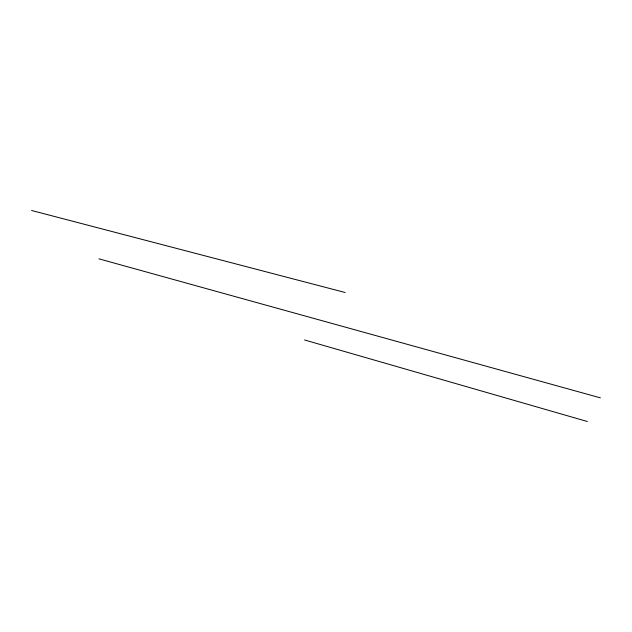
<?xml version="1.0" encoding="UTF-8"?>
<svg xmlns="http://www.w3.org/2000/svg" width="632" height="632" viewBox="0 0 632 632"><rect width="100%" height="100%" fill="white"/><g stroke="black" fill="none" stroke-linecap="round" stroke-linejoin="round"><path stroke-width="0.95" d="M31.6 210.488L345.167 292.505M98.876 258.82L600.4 397.86M304.529 339.961L587.349 421.512"/></g></svg>
